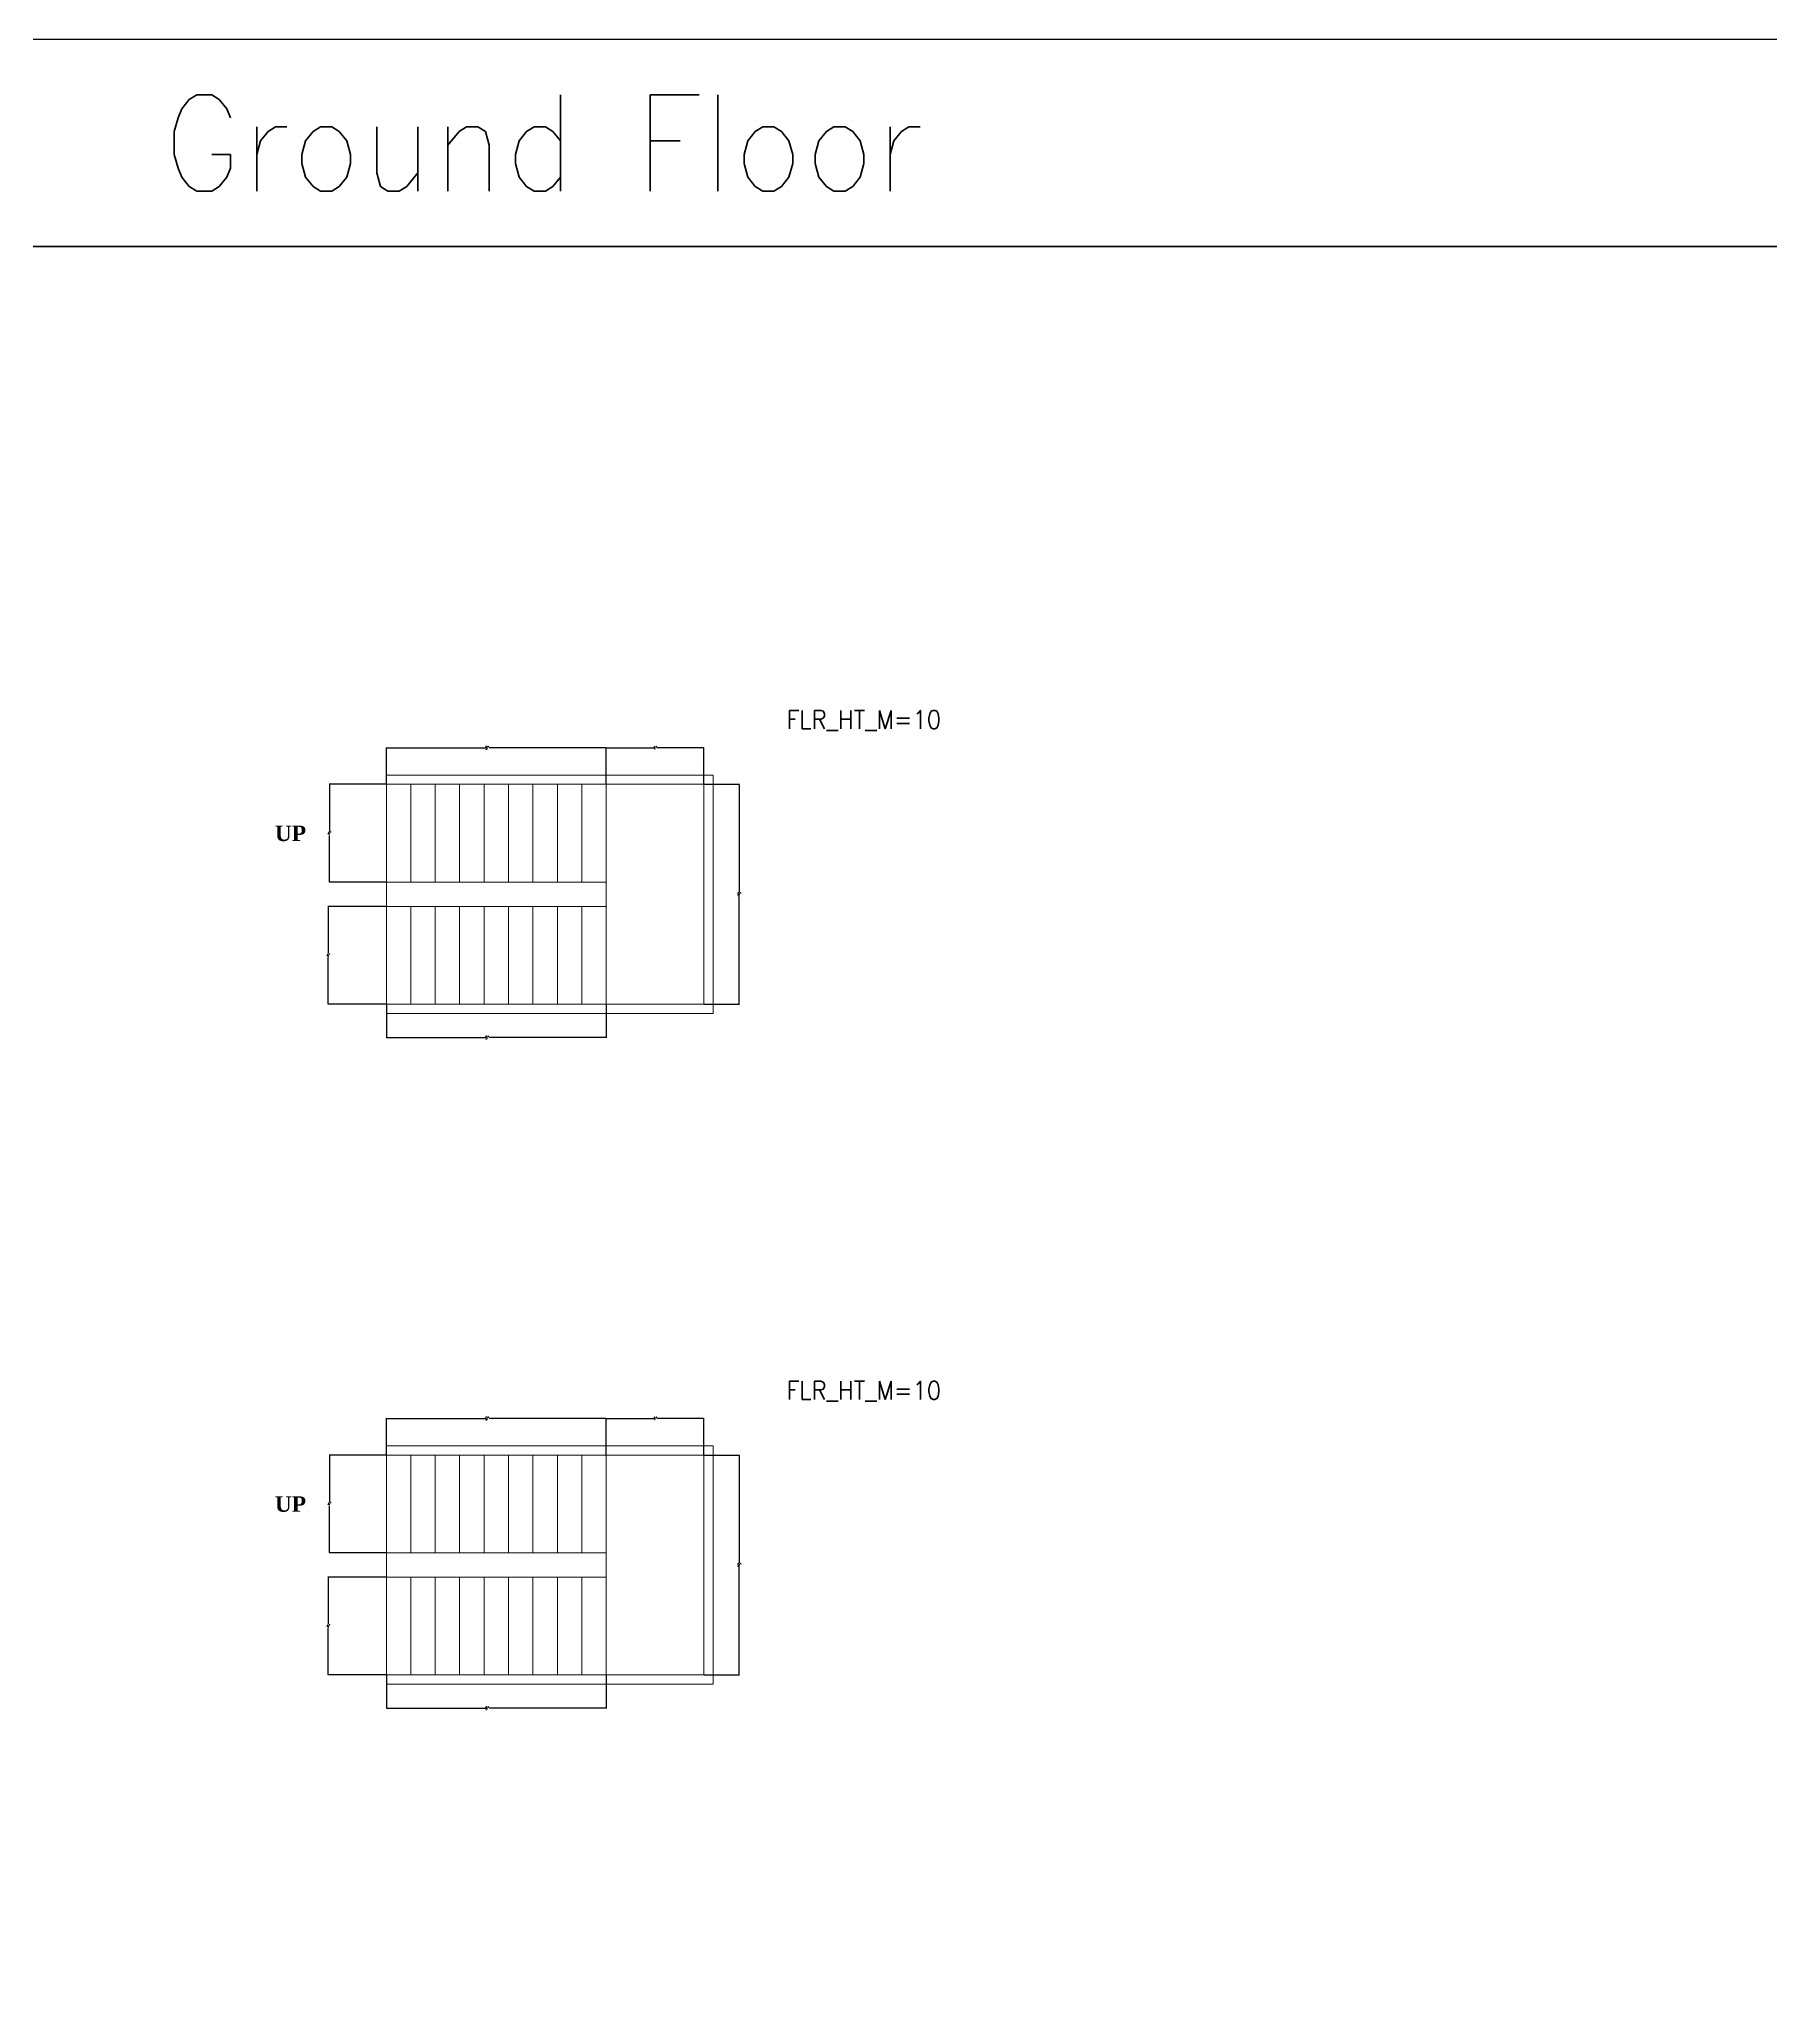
# Model space of a CAD drawing. Header units: feet. Extents: x -2086 to 4549, y -11457 to -6010.
# Drawn here: x 1146 to 1997, y -6975 to -6010 of the extents above; entities that cross this region are included whole.
import ezdxf

# ---------------------------------------------------------------- set-up
doc = ezdxf.new("R2010")
doc.units = ezdxf.units.FT
doc.header["$MEASUREMENT"] = 0
for name, color, linetype, lineweight in [('BLK_1_FLR_0_STAIR_1', 7, 'Continuous', 0), ('BLK_1_FLR_0_STAIR_1_FLIGHT_1', 7, 'Continuous', 0), ('BLK_1_FLR_0_STAIR_1_FLIGHT_2', 7, 'Continuous', 0), ('BLK_1_FLR_0_STAIR_1_LANDING_1', 7, 'Continuous', 0), ('BLK_1_FLR_0_STAIR_2', 7, 'Continuous', 0), ('BLK_1_FLR_0_STAIR_2_FLIGHT_2', 7, 'Continuous', 0), ('BLK_1_FLR_0_STAIR_2_LANDING_1', 7, 'Continuous', 0)]:
    doc.layers.add(name, color=color, linetype=linetype, lineweight=lineweight)
doc.layers.add('BLK_1_FLR_0_STAIR_2_FLIGHT_1', color=7, linetype='Continuous', lineweight=0, true_color=0xffffff)
doc.styles.add('MtXpl_Georgia', font='Georgia Bold.ttf')
doc.styles.get("Standard").update_dxf_attribs({"font": 'standard'})
doc.dimstyles.get("Standard").update_dxf_attribs({"dimtxt": 1.625, "dimasz": 0.18, "dimexe": 0.18, "dimexo": 0.0625, "dimgap": 0.09, "dimtad": 0, "dimtih": 1, "dimtoh": 1, "dimdec": 1, "dimzin": 0, "dimdsep": 46, "dimlunit": 4, "dimtxsty": 'standard', "dimcen": 0.09, "dimadec": 0, "dimazin": 0, "dimtfac": 1, "dimtdec": 1, "dimtofl": 0, "dimtmove": 0, "dimatfit": 3, "dimfxl": 1, "dimtolj": 1, "dimtzin": 0, "dimarcsym": 0})

# ---------------------------------------------------------------- blocks, each defined once
blk = doc.blocks.new('*D90')
at = {"layer": 'BLK_1_FLR_0_STAIR_1_FLIGHT_1', "color": 0, "lineweight": -2, "transparency": 16777216}
for p, q in [((1316.51, -6375.96), (1316.51, -6357.86)), ((1316.69, -6358.04), (1365.08, -6358.04)), ((1424.33, -6358.04), (1366.96, -6358.04)), ((1424.51, -6375.96), (1424.51, -6357.86))]:
    blk.add_line(p, q, dxfattribs=at)
at = {"layer": 'BLK_1_FLR_0_STAIR_1_FLIGHT_1', "color": 0, "transparency": 16777216}
for points in [[(1316.69, -6358.01), (1316.69, -6358.07), (1316.51, -6358.04)], [(1424.33, -6358.01), (1424.33, -6358.07), (1424.51, -6358.04)]]:
    blk.add_solid(points, dxfattribs=at)
at = {"layer": 'Defpoints', "color": 0, "transparency": 16777216}
for p in [(1424.51, -6358.04), (1316.51, -6376.02), (1424.51, -6376.02)]:
    blk.add_point(p, dxfattribs=at)
at = {"layer": 'BLK_1_FLR_0_STAIR_1_FLIGHT_1', "color": 0, "transparency": 16777216, "insert": (1366.02, -6358.04), "char_height": 1.625, "attachment_point": 5}
blk.add_mtext("\\A1;9'", dxfattribs=at)
blk = doc.blocks.new('*D91')
at = {"layer": 'BLK_1_FLR_0_STAIR_1_FLIGHT_1', "color": 0, "lineweight": -2, "transparency": 16777216}
for p, q in [((1316.45, -6376.02), (1288.38, -6376.02)), ((1288.56, -6376.2), (1288.56, -6398.96)), ((1288.56, -6423.84), (1288.56, -6401.08)), ((1316.45, -6424.02), (1288.38, -6424.02))]:
    blk.add_line(p, q, dxfattribs=at)
at = {"layer": 'BLK_1_FLR_0_STAIR_1_FLIGHT_1', "color": 0, "transparency": 16777216}
for points in [[(1288.53, -6376.2), (1288.59, -6376.2), (1288.56, -6376.02)], [(1288.53, -6423.84), (1288.59, -6423.84), (1288.56, -6424.02)]]:
    blk.add_solid(points, dxfattribs=at)
at = {"layer": 'Defpoints', "color": 0, "transparency": 16777216}
for p in [(1316.51, -6376.02), (1288.56, -6424.02), (1316.51, -6424.02)]:
    blk.add_point(p, dxfattribs=at)
at = {"layer": 'BLK_1_FLR_0_STAIR_1_FLIGHT_1', "color": 0, "transparency": 16777216, "insert": (1288.56, -6400.02), "char_height": 1.625, "attachment_point": 5}
blk.add_mtext("\\A1;4'", dxfattribs=at)
blk = doc.blocks.new('*D92')
at = {"layer": 'BLK_1_FLR_0_STAIR_1_FLIGHT_2', "color": 0, "lineweight": -2, "transparency": 16777216}
for p, q in [((1316.51, -6484.08), (1316.51, -6500.57)), ((1424.51, -6484.08), (1424.51, -6500.57)), ((1316.69, -6500.39), (1365.08, -6500.39)), ((1424.33, -6500.39), (1366.96, -6500.39))]:
    blk.add_line(p, q, dxfattribs=at)
at = {"layer": 'BLK_1_FLR_0_STAIR_1_FLIGHT_2', "color": 0, "transparency": 16777216}
for points in [[(1316.69, -6500.36), (1316.69, -6500.42), (1316.51, -6500.39)], [(1424.33, -6500.36), (1424.33, -6500.42), (1424.51, -6500.39)]]:
    blk.add_solid(points, dxfattribs=at)
at = {"layer": 'Defpoints', "color": 0, "transparency": 16777216}
for p in [(1316.51, -6484.02), (1424.51, -6484.02), (1424.51, -6500.39)]:
    blk.add_point(p, dxfattribs=at)
at = {"layer": 'BLK_1_FLR_0_STAIR_1_FLIGHT_2', "color": 0, "transparency": 16777216, "insert": (1366.02, -6500.39), "char_height": 1.625, "attachment_point": 5}
blk.add_mtext("\\A1;9'", dxfattribs=at)
blk = doc.blocks.new('*D93')
at = {"layer": 'BLK_1_FLR_0_STAIR_1_FLIGHT_2', "color": 0, "lineweight": -2, "transparency": 16777216}
for p, q in [((1316.45, -6436.02), (1287.79, -6436.02)), ((1287.97, -6436.2), (1287.97, -6458.96)), ((1287.97, -6483.84), (1287.97, -6461.08)), ((1316.45, -6484.02), (1287.79, -6484.02))]:
    blk.add_line(p, q, dxfattribs=at)
at = {"layer": 'BLK_1_FLR_0_STAIR_1_FLIGHT_2', "color": 0, "transparency": 16777216}
for points in [[(1287.94, -6436.2), (1288, -6436.2), (1287.97, -6436.02)], [(1287.94, -6483.84), (1288, -6483.84), (1287.97, -6484.02)]]:
    blk.add_solid(points, dxfattribs=at)
at = {"layer": 'Defpoints', "color": 0, "transparency": 16777216}
for p in [(1287.97, -6436.02), (1316.51, -6436.02), (1316.51, -6484.02)]:
    blk.add_point(p, dxfattribs=at)
at = {"layer": 'BLK_1_FLR_0_STAIR_1_FLIGHT_2', "color": 0, "transparency": 16777216, "insert": (1287.97, -6460.02), "char_height": 1.625, "attachment_point": 5}
blk.add_mtext("\\A1;4'", dxfattribs=at)
blk = doc.blocks.new('*D95')
at = {"layer": 'BLK_1_FLR_0_STAIR_1_LANDING_1', "color": 0, "lineweight": -2, "transparency": 16777216}
for p, q in [((1472.57, -6376.02), (1490.08, -6376.02)), ((1489.9, -6376.2), (1489.9, -6428.96)), ((1489.9, -6483.84), (1489.9, -6431.08)), ((1472.57, -6484.02), (1490.08, -6484.02))]:
    blk.add_line(p, q, dxfattribs=at)
at = {"layer": 'BLK_1_FLR_0_STAIR_1_LANDING_1', "color": 0, "transparency": 16777216}
for points in [[(1489.87, -6376.2), (1489.93, -6376.2), (1489.9, -6376.02)], [(1489.87, -6483.84), (1489.93, -6483.84), (1489.9, -6484.02)]]:
    blk.add_solid(points, dxfattribs=at)
at = {"layer": 'Defpoints', "color": 0, "transparency": 16777216}
for p in [(1472.51, -6376.02), (1489.9, -6376.02), (1472.51, -6484.02)]:
    blk.add_point(p, dxfattribs=at)
at = {"layer": 'BLK_1_FLR_0_STAIR_1_LANDING_1', "color": 0, "transparency": 16777216, "insert": (1489.9, -6430.02), "char_height": 1.625, "attachment_point": 5}
blk.add_mtext("\\A1;9'", dxfattribs=at)
blk = doc.blocks.new('*D94')
at = {"layer": 'BLK_1_FLR_0_STAIR_1_LANDING_1', "color": 0, "lineweight": -2, "transparency": 16777216}
for p, q in [((1424.51, -6375.96), (1424.51, -6357.86)), ((1424.69, -6358.04), (1447.57, -6358.04)), ((1472.33, -6358.04), (1449.45, -6358.04)), ((1472.51, -6375.96), (1472.51, -6357.86))]:
    blk.add_line(p, q, dxfattribs=at)
at = {"layer": 'BLK_1_FLR_0_STAIR_1_LANDING_1', "color": 0, "transparency": 16777216}
for points in [[(1424.69, -6358.01), (1424.69, -6358.07), (1424.51, -6358.04)], [(1472.33, -6358.01), (1472.33, -6358.07), (1472.51, -6358.04)]]:
    blk.add_solid(points, dxfattribs=at)
at = {"layer": 'Defpoints', "color": 0, "transparency": 16777216}
for p in [(1472.51, -6358.04), (1424.51, -6376.02), (1472.51, -6376.02)]:
    blk.add_point(p, dxfattribs=at)
at = {"layer": 'BLK_1_FLR_0_STAIR_1_LANDING_1', "color": 0, "transparency": 16777216, "insert": (1448.51, -6358.04), "char_height": 1.625, "attachment_point": 5}
blk.add_mtext("\\A1;4'", dxfattribs=at)
blk = doc.blocks.new('*D322')
at = {"layer": 'BLK_1_FLR_0_STAIR_2_FLIGHT_1', "color": 0, "lineweight": -2, "transparency": 16777216}
for p, q in [((1316.51, -6705.37), (1316.51, -6687.28)), ((1316.69, -6687.46), (1365.08, -6687.46)), ((1424.33, -6687.46), (1366.96, -6687.46)), ((1424.51, -6705.37), (1424.51, -6687.28))]:
    blk.add_line(p, q, dxfattribs=at)
at = {"layer": 'BLK_1_FLR_0_STAIR_2_FLIGHT_1', "color": 0, "transparency": 16777216}
for points in [[(1316.69, -6687.43), (1316.69, -6687.49), (1316.51, -6687.46)], [(1424.33, -6687.43), (1424.33, -6687.49), (1424.51, -6687.46)]]:
    blk.add_solid(points, dxfattribs=at)
at = {"layer": 'Defpoints', "color": 0, "transparency": 16777216}
for p in [(1424.51, -6687.46), (1316.51, -6705.43), (1424.51, -6705.43)]:
    blk.add_point(p, dxfattribs=at)
at = {"layer": 'BLK_1_FLR_0_STAIR_2_FLIGHT_1', "color": 0, "transparency": 16777216, "insert": (1366.02, -6687.46), "char_height": 1.625, "attachment_point": 5}
blk.add_mtext("\\A1;9'", dxfattribs=at)
blk = doc.blocks.new('*D323')
at = {"layer": 'BLK_1_FLR_0_STAIR_2_FLIGHT_1', "color": 0, "lineweight": -2, "transparency": 16777216}
for p, q in [((1316.45, -6705.43), (1288.38, -6705.43)), ((1288.56, -6705.61), (1288.56, -6728.38)), ((1288.56, -6753.25), (1288.56, -6730.49)), ((1316.45, -6753.43), (1288.38, -6753.43))]:
    blk.add_line(p, q, dxfattribs=at)
at = {"layer": 'BLK_1_FLR_0_STAIR_2_FLIGHT_1', "color": 0, "transparency": 16777216}
for points in [[(1288.53, -6705.61), (1288.59, -6705.61), (1288.56, -6705.43)], [(1288.53, -6753.25), (1288.59, -6753.25), (1288.56, -6753.43)]]:
    blk.add_solid(points, dxfattribs=at)
at = {"layer": 'Defpoints', "color": 0, "transparency": 16777216}
for p in [(1316.51, -6705.43), (1288.56, -6753.43), (1316.51, -6753.43)]:
    blk.add_point(p, dxfattribs=at)
at = {"layer": 'BLK_1_FLR_0_STAIR_2_FLIGHT_1', "color": 0, "transparency": 16777216, "insert": (1288.56, -6729.43), "char_height": 1.625, "attachment_point": 5}
blk.add_mtext("\\A1;4'", dxfattribs=at)
blk = doc.blocks.new('*D324')
at = {"layer": 'BLK_1_FLR_0_STAIR_2_FLIGHT_2', "color": 0, "lineweight": -2, "transparency": 16777216}
for p, q in [((1316.51, -6813.5), (1316.51, -6829.98)), ((1424.51, -6813.5), (1424.51, -6829.98)), ((1316.69, -6829.8), (1365.08, -6829.8)), ((1424.33, -6829.8), (1366.96, -6829.8))]:
    blk.add_line(p, q, dxfattribs=at)
at = {"layer": 'BLK_1_FLR_0_STAIR_2_FLIGHT_2', "color": 0, "transparency": 16777216}
for points in [[(1316.69, -6829.77), (1316.69, -6829.83), (1316.51, -6829.8)], [(1424.33, -6829.77), (1424.33, -6829.83), (1424.51, -6829.8)]]:
    blk.add_solid(points, dxfattribs=at)
at = {"layer": 'Defpoints', "color": 0, "transparency": 16777216}
for p in [(1316.51, -6813.43), (1424.51, -6813.43), (1424.51, -6829.8)]:
    blk.add_point(p, dxfattribs=at)
at = {"layer": 'BLK_1_FLR_0_STAIR_2_FLIGHT_2', "color": 0, "transparency": 16777216, "insert": (1366.02, -6829.8), "char_height": 1.625, "attachment_point": 5}
blk.add_mtext("\\A1;9'", dxfattribs=at)
blk = doc.blocks.new('*D325')
at = {"layer": 'BLK_1_FLR_0_STAIR_2_FLIGHT_2', "color": 0, "lineweight": -2, "transparency": 16777216}
for p, q in [((1316.45, -6765.43), (1287.79, -6765.43)), ((1287.97, -6765.61), (1287.97, -6788.38)), ((1287.97, -6813.25), (1287.97, -6790.49)), ((1316.45, -6813.43), (1287.79, -6813.43))]:
    blk.add_line(p, q, dxfattribs=at)
at = {"layer": 'BLK_1_FLR_0_STAIR_2_FLIGHT_2', "color": 0, "transparency": 16777216}
for points in [[(1287.94, -6765.61), (1288, -6765.61), (1287.97, -6765.43)], [(1287.94, -6813.25), (1288, -6813.25), (1287.97, -6813.43)]]:
    blk.add_solid(points, dxfattribs=at)
at = {"layer": 'Defpoints', "color": 0, "transparency": 16777216}
for p in [(1287.97, -6765.43), (1316.51, -6765.43), (1316.51, -6813.43)]:
    blk.add_point(p, dxfattribs=at)
at = {"layer": 'BLK_1_FLR_0_STAIR_2_FLIGHT_2', "color": 0, "transparency": 16777216, "insert": (1287.97, -6789.43), "char_height": 1.625, "attachment_point": 5}
blk.add_mtext("\\A1;4'", dxfattribs=at)
blk = doc.blocks.new('*D326')
at = {"layer": 'BLK_1_FLR_0_STAIR_2_LANDING_1', "color": 0, "lineweight": -2, "transparency": 16777216}
for p, q in [((1472.57, -6705.43), (1490.08, -6705.43)), ((1489.9, -6705.61), (1489.9, -6758.38)), ((1489.9, -6813.25), (1489.9, -6760.49)), ((1472.57, -6813.43), (1490.08, -6813.43))]:
    blk.add_line(p, q, dxfattribs=at)
at = {"layer": 'BLK_1_FLR_0_STAIR_2_LANDING_1', "color": 0, "transparency": 16777216}
for points in [[(1489.87, -6705.61), (1489.93, -6705.61), (1489.9, -6705.43)], [(1489.87, -6813.25), (1489.93, -6813.25), (1489.9, -6813.43)]]:
    blk.add_solid(points, dxfattribs=at)
at = {"layer": 'Defpoints', "color": 0, "transparency": 16777216}
for p in [(1472.51, -6705.43), (1489.9, -6705.43), (1472.51, -6813.43)]:
    blk.add_point(p, dxfattribs=at)
at = {"layer": 'BLK_1_FLR_0_STAIR_2_LANDING_1', "color": 0, "transparency": 16777216, "insert": (1489.9, -6759.43), "char_height": 1.625, "attachment_point": 5}
blk.add_mtext("\\A1;9'", dxfattribs=at)
blk = doc.blocks.new('*D327')
at = {"layer": 'BLK_1_FLR_0_STAIR_2_LANDING_1', "color": 0, "lineweight": -2, "transparency": 16777216}
for p, q in [((1424.51, -6705.37), (1424.51, -6687.28)), ((1424.69, -6687.46), (1447.57, -6687.46)), ((1472.33, -6687.46), (1449.45, -6687.46)), ((1472.51, -6705.37), (1472.51, -6687.28))]:
    blk.add_line(p, q, dxfattribs=at)
at = {"layer": 'BLK_1_FLR_0_STAIR_2_LANDING_1', "color": 0, "transparency": 16777216}
for points in [[(1424.69, -6687.43), (1424.69, -6687.49), (1424.51, -6687.46)], [(1472.33, -6687.43), (1472.33, -6687.49), (1472.51, -6687.46)]]:
    blk.add_solid(points, dxfattribs=at)
at = {"layer": 'Defpoints', "color": 0, "transparency": 16777216}
for p in [(1472.51, -6687.46), (1424.51, -6705.43), (1472.51, -6705.43)]:
    blk.add_point(p, dxfattribs=at)
at = {"layer": 'BLK_1_FLR_0_STAIR_2_LANDING_1', "color": 0, "transparency": 16777216, "insert": (1448.51, -6687.46), "char_height": 1.625, "attachment_point": 5}
blk.add_mtext("\\A1;4'", dxfattribs=at)

msp = doc.modelspace()

# ---------------------------------------------------------------- linework, layer by layer
for points in [[(-1223.89, -6010.11), (4548.57, -6010.11), (4548.57, -6111.79), (-1223.89, -6111.79), (-1223.89, -6010.11)], [(-1223.89, -6111.79), (4548.57, -6111.79), (4548.57, -7002.59), (-1223.89, -7002.59), (-1223.89, -6111.79)]]:
    msp.add_lwpolyline(points, close=True)
at = {"layer": 'BLK_1_FLR_0_STAIR_1'}
msp.add_lwpolyline([(1316.51, -6371.49), (1477.04, -6371.49), (1477.04, -6488.55), (1316.51, -6488.55), (1316.51, -6376.02)], close=True, dxfattribs=at)
at = {"layer": 'BLK_1_FLR_0_STAIR_1_FLIGHT_1', "color": 3}
for p, q in [((1316.51, -6424.02), (1316.51, -6376.02)), ((1328.51, -6424.02), (1328.51, -6376.02)), ((1340.51, -6424.02), (1340.51, -6376.02)), ((1352.51, -6424.02), (1352.51, -6376.02)), ((1364.51, -6424.02), (1364.51, -6376.02)), ((1376.51, -6424.02), (1376.51, -6376.02)), ((1388.51, -6424.02), (1388.51, -6376.02)), ((1400.51, -6424.02), (1400.51, -6376.02)), ((1412.51, -6424.02), (1412.51, -6376.02)), ((1424.51, -6424.02), (1424.51, -6376.02))]:
    msp.add_line(p, q, dxfattribs=at)
at = {"layer": 'BLK_1_FLR_0_STAIR_1_FLIGHT_1'}
msp.add_lwpolyline([(1316.51, -6376.02), (1316.51, -6424.02), (1424.51, -6424.02), (1424.51, -6376.02), (1316.51, -6376.02)], close=True, dxfattribs=at)
at = {"layer": 'BLK_1_FLR_0_STAIR_1_FLIGHT_2', "color": 3}
for p, q in [((1316.51, -6484.02), (1316.51, -6436.02)), ((1328.51, -6484.02), (1328.51, -6436.02)), ((1340.51, -6484.02), (1340.51, -6436.02)), ((1352.51, -6484.02), (1352.51, -6436.02)), ((1364.51, -6436.02), (1364.51, -6484.02)), ((1376.51, -6436.02), (1376.51, -6484.02)), ((1388.51, -6436.02), (1388.51, -6484.02)), ((1400.51, -6436.02), (1400.51, -6484.02)), ((1412.51, -6436.02), (1412.51, -6484.02)), ((1424.51, -6436.02), (1424.51, -6484.02))]:
    msp.add_line(p, q, dxfattribs=at)
at = {"layer": 'BLK_1_FLR_0_STAIR_1_FLIGHT_2'}
msp.add_lwpolyline([(1316.51, -6436.02), (1424.51, -6436.02), (1424.51, -6484.02), (1316.51, -6484.02), (1316.51, -6436.02)], close=True, dxfattribs=at)
at = {"layer": 'BLK_1_FLR_0_STAIR_1_LANDING_1'}
msp.add_lwpolyline([(1424.51, -6376.02), (1472.51, -6376.02), (1472.51, -6484.02), (1424.51, -6484.02), (1424.51, -6376.02)], close=True, dxfattribs=at)
at = {"layer": 'BLK_1_FLR_0_STAIR_2'}
msp.add_lwpolyline([(1316.51, -6700.91), (1477.04, -6700.91), (1477.04, -6817.96), (1316.51, -6817.96), (1316.51, -6705.43)], close=True, dxfattribs=at)
at = {"layer": 'BLK_1_FLR_0_STAIR_2_FLIGHT_1', "color": 3}
for p, q in [((1316.51, -6753.43), (1316.51, -6705.43)), ((1328.51, -6753.43), (1328.51, -6705.43)), ((1340.51, -6753.43), (1340.51, -6705.43)), ((1352.51, -6753.43), (1352.51, -6705.43)), ((1364.51, -6753.43), (1364.51, -6705.43)), ((1376.51, -6753.43), (1376.51, -6705.43)), ((1388.51, -6753.43), (1388.51, -6705.43)), ((1400.51, -6753.43), (1400.51, -6705.43)), ((1412.51, -6753.43), (1412.51, -6705.43)), ((1424.51, -6753.43), (1424.51, -6705.43))]:
    msp.add_line(p, q, dxfattribs=at)
at = {"layer": 'BLK_1_FLR_0_STAIR_2_FLIGHT_1'}
msp.add_lwpolyline([(1316.51, -6705.43), (1316.51, -6753.43), (1424.51, -6753.43), (1424.51, -6705.43), (1316.51, -6705.43)], close=True, dxfattribs=at)
at = {"layer": 'BLK_1_FLR_0_STAIR_2_FLIGHT_2', "color": 3}
for p, q in [((1316.51, -6813.43), (1316.51, -6765.43)), ((1328.51, -6813.43), (1328.51, -6765.43)), ((1340.51, -6813.43), (1340.51, -6765.43)), ((1352.51, -6813.43), (1352.51, -6765.43)), ((1364.51, -6765.43), (1364.51, -6813.43)), ((1376.51, -6765.43), (1376.51, -6813.43)), ((1388.51, -6765.43), (1388.51, -6813.43)), ((1400.51, -6765.43), (1400.51, -6813.43)), ((1412.51, -6765.43), (1412.51, -6813.43)), ((1424.51, -6765.43), (1424.51, -6813.43))]:
    msp.add_line(p, q, dxfattribs=at)
at = {"layer": 'BLK_1_FLR_0_STAIR_2_FLIGHT_2'}
msp.add_lwpolyline([(1316.51, -6765.43), (1424.51, -6765.43), (1424.51, -6813.43), (1316.51, -6813.43), (1316.51, -6765.43)], close=True, dxfattribs=at)
at = {"layer": 'BLK_1_FLR_0_STAIR_2_LANDING_1'}
msp.add_lwpolyline([(1424.51, -6705.43), (1472.51, -6705.43), (1472.51, -6813.43), (1424.51, -6813.43), (1424.51, -6705.43)], close=True, dxfattribs=at)

# ---------------------------------------------------------------- texts
at = {"style": 'MtXpl_Georgia'}
for p in [(1261.73, -6403.89), (1261.73, -6733.31)]:
    msp.add_text('UP', height=7.618, dxfattribs=at).set_placement(p)
at = {"insert": (1206.81, -6037.46), "char_height": 47.1557, "attachment_point": 1}
msp.add_mtext_dynamic_manual_height_columns('Ground Floor', width=1157.4238, gutter_width=196.85, heights=[0], dxfattribs=at)
at = {"layer": 'BLK_1_FLR_0_STAIR_1', "insert": (1513.11, -6339.74), "char_height": 9.0057, "width": 96.0609, "attachment_point": 1}
msp.add_mtext('FLR_HT_M=10', dxfattribs=at)
at = {"layer": 'BLK_1_FLR_0_STAIR_2', "insert": (1513.11, -6669.16), "char_height": 9.0057, "width": 96.0609, "attachment_point": 1}
msp.add_mtext('FLR_HT_M=10', dxfattribs=at)

# ---------------------------------------------------------------- dimensions: what is measured, and where the dimension line sits
at = {"layer": 'BLK_1_FLR_0_STAIR_1_FLIGHT_1', "color": 1}
dim = msp.add_linear_dim(base=(1424.51, -6358.04), p1=(1316.51, -6376.02), p2=(1424.51, -6376.02), dimstyle='Standard', dxfattribs=at)
dim.commit()
dim.dimension.update_dxf_attribs({"geometry": '*D90', "text_midpoint": (1366.02, -6358.04), "dimtype": 160})
at = {"layer": 'BLK_1_FLR_0_STAIR_1_FLIGHT_1', "color": 2}
dim = msp.add_linear_dim(base=(1288.56, -6424.02), p1=(1316.51, -6376.02), p2=(1316.51, -6424.02), angle=90, dimstyle='Standard', dxfattribs=at)
dim.commit()
dim.dimension.update_dxf_attribs({"geometry": '*D91', "text_midpoint": (1288.56, -6400.02)})
at = {"layer": 'BLK_1_FLR_0_STAIR_1_FLIGHT_2', "color": 2}
dim = msp.add_linear_dim(base=(1287.97, -6436.02), p1=(1316.51, -6484.02), p2=(1316.51, -6436.02), angle=90, dimstyle='Standard', dxfattribs=at)
dim.commit()
dim.dimension.update_dxf_attribs({"geometry": '*D93', "text_midpoint": (1287.97, -6460.02)})
at = {"layer": 'BLK_1_FLR_0_STAIR_1_FLIGHT_2', "color": 1}
dim = msp.add_linear_dim(base=(1424.51, -6500.39), p1=(1316.51, -6484.02), p2=(1424.51, -6484.02), dimstyle='Standard', dxfattribs=at)
dim.commit()
dim.dimension.update_dxf_attribs({"geometry": '*D92', "text_midpoint": (1366.02, -6500.39), "dimtype": 160})
at = {"layer": 'BLK_1_FLR_0_STAIR_1_LANDING_1', "color": 1}
dim = msp.add_linear_dim(base=(1472.51, -6358.04), p1=(1424.51, -6376.02), p2=(1472.51, -6376.02), dimstyle='Standard', dxfattribs=at)
dim.commit()
dim.dimension.update_dxf_attribs({"geometry": '*D94', "text_midpoint": (1448.51, -6358.04), "dimtype": 160})
at = {"layer": 'BLK_1_FLR_0_STAIR_1_LANDING_1', "color": 2}
dim = msp.add_linear_dim(base=(1489.9, -6376.02), p1=(1472.51, -6484.02), p2=(1472.51, -6376.02), angle=90, dimstyle='Standard', dxfattribs=at)
dim.commit()
dim.dimension.update_dxf_attribs({"geometry": '*D95', "text_midpoint": (1489.9, -6430.02)})
at = {"layer": 'BLK_1_FLR_0_STAIR_2_FLIGHT_1', "color": 1}
dim = msp.add_linear_dim(base=(1424.51, -6687.46), p1=(1316.51, -6705.43), p2=(1424.51, -6705.43), dimstyle='Standard', dxfattribs=at)
dim.commit()
dim.dimension.update_dxf_attribs({"geometry": '*D322', "text_midpoint": (1366.02, -6687.46), "dimtype": 160})
at = {"layer": 'BLK_1_FLR_0_STAIR_2_FLIGHT_1', "color": 2}
dim = msp.add_linear_dim(base=(1288.56, -6753.43), p1=(1316.51, -6705.43), p2=(1316.51, -6753.43), angle=90, dimstyle='Standard', dxfattribs=at)
dim.commit()
dim.dimension.update_dxf_attribs({"geometry": '*D323', "text_midpoint": (1288.56, -6729.43)})
at = {"layer": 'BLK_1_FLR_0_STAIR_2_FLIGHT_2', "color": 2}
dim = msp.add_linear_dim(base=(1287.97, -6765.43), p1=(1316.51, -6813.43), p2=(1316.51, -6765.43), angle=90, dimstyle='Standard', dxfattribs=at)
dim.commit()
dim.dimension.update_dxf_attribs({"geometry": '*D325', "text_midpoint": (1287.97, -6789.43)})
at = {"layer": 'BLK_1_FLR_0_STAIR_2_FLIGHT_2', "color": 1}
dim = msp.add_linear_dim(base=(1424.51, -6829.8), p1=(1316.51, -6813.43), p2=(1424.51, -6813.43), dimstyle='Standard', dxfattribs=at)
dim.commit()
dim.dimension.update_dxf_attribs({"geometry": '*D324', "text_midpoint": (1366.02, -6829.8), "dimtype": 160})
at = {"layer": 'BLK_1_FLR_0_STAIR_2_LANDING_1', "color": 1}
dim = msp.add_linear_dim(base=(1472.51, -6687.46), p1=(1424.51, -6705.43), p2=(1472.51, -6705.43), dimstyle='Standard', dxfattribs=at)
dim.commit()
dim.dimension.update_dxf_attribs({"geometry": '*D327', "text_midpoint": (1448.51, -6687.46), "dimtype": 160})
at = {"layer": 'BLK_1_FLR_0_STAIR_2_LANDING_1', "color": 2}
dim = msp.add_linear_dim(base=(1489.9, -6705.43), p1=(1472.51, -6813.43), p2=(1472.51, -6705.43), angle=90, dimstyle='Standard', dxfattribs=at)
dim.commit()
dim.dimension.update_dxf_attribs({"geometry": '*D326', "text_midpoint": (1489.9, -6759.43)})

doc.saveas('drawing.dxf')
